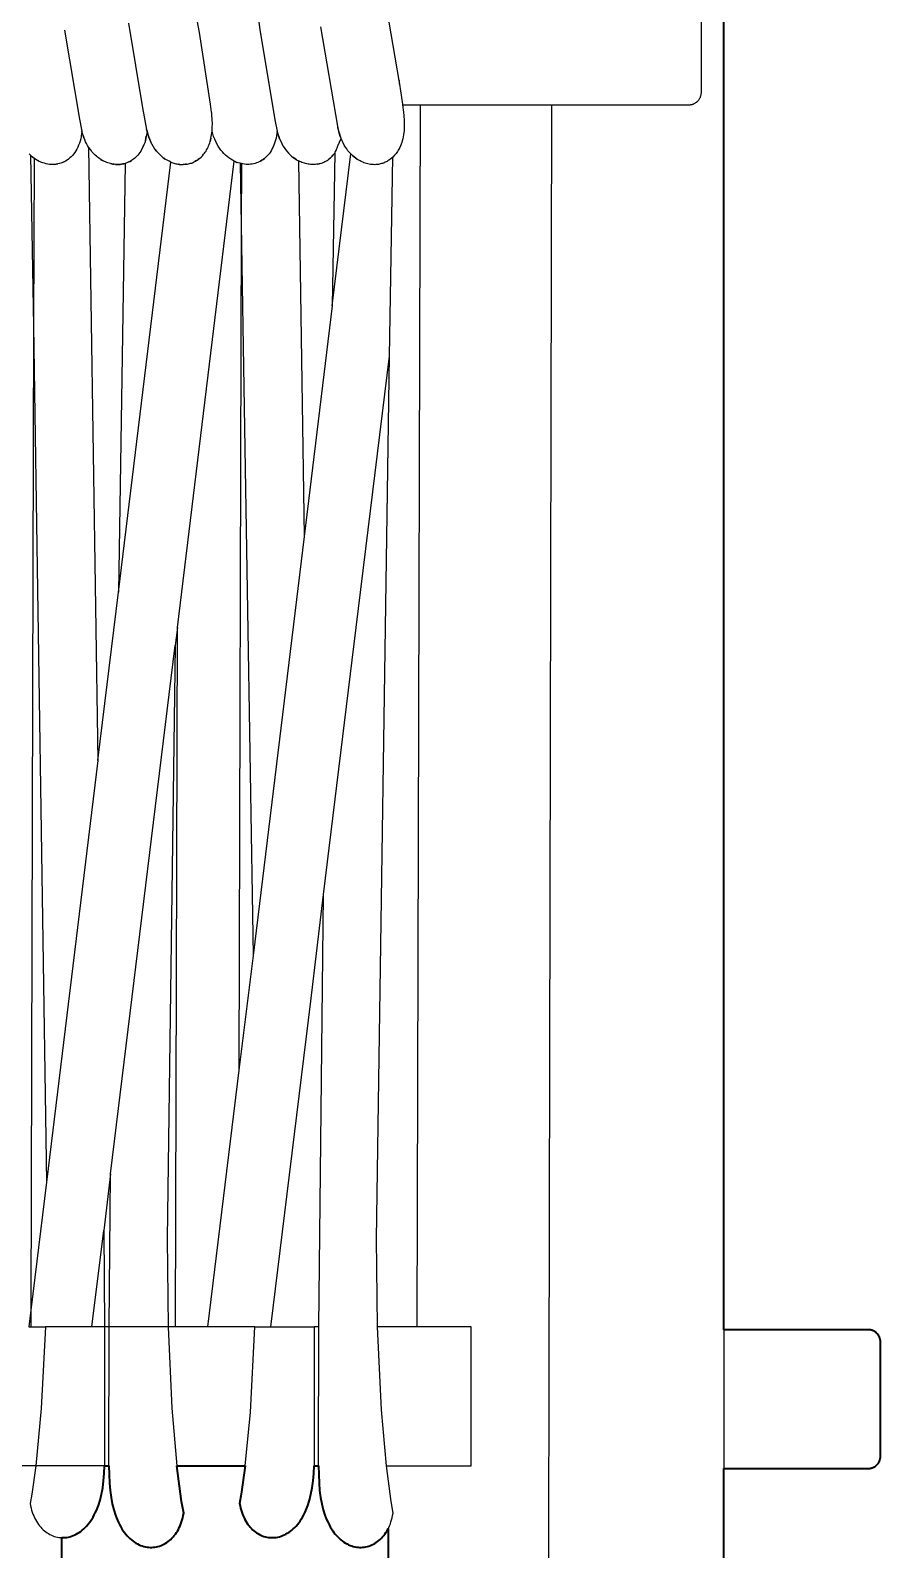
# Model space of a CAD drawing. Header units: millimetres. Extents: x 0 to 1881, y -1115 to 723.
# Drawn here: x 637.3 to 718.7, y 220.5 to 366 of the extents above; entities that cross this region are included whole.
import ezdxf

# ---------------------------------------------------------------- set-up
doc = ezdxf.new("R2010")
doc.units = ezdxf.units.MM
doc.layers.add('Blocks', color=7, linetype='Continuous')
doc.layers.add('Blocks$Inner', color=7, linetype='Continuous', lineweight=25, true_color=0x007f00)
doc.layers.add('Blocks$Outline', color=7, linetype='Continuous', lineweight=35, true_color=0xff3f3f)

# ---------------------------------------------------------------- blocks, each defined once
blk = doc.blocks.new('PK4 Lounge Chair Front')
at = {"layer": 'Blocks$Inner'}
for p, q in [((674.33, 241.83), (674.65, 358.86)), ((666.73, 356.66), (666.73, 356.8)), ((650.03, 353.79), (650.21, 353.66)), ((653.21, 353.51), (653.06, 353.42)), ((653.5, 353.72), (653.36, 353.61)), ((668.14, 354), (667.99, 354.15)), ((651.38, 308.8), (656.83, 353.46)), ((643.77, 296.07), (645.74, 312.18)), ((644.99, 256.5), (651.17, 307.07)), ((643.2, 241.83), (644.33, 251.06)), ((664.91, 241.83), (664.47, 241.83)), ((717.5, 241.57), (703.69, 241.57)), ((703.69, 228.27), (717.5, 228.27))]:
    blk.add_line(p, q, dxfattribs=at)
for points in [[(703.69, 426.79), (703.69, 11.11)], [(640.57, 366), (642.01, 357.48), (642.19, 356.48), (642.24, 356.33), (642.21, 356.08), (642.17, 355.84), (642.12, 355.61), (642.06, 355.38), (642, 355.18), (641.92, 354.98), (641.84, 354.79), (641.75, 354.61), (641.65, 354.44), (641.55, 354.28), (641.44, 354.14), (641.33, 354), (641.2, 353.87), (641.08, 353.76), (640.95, 353.65), (640.81, 353.55), (640.74, 353.51), (640.67, 353.47)], [(646.7, 366.68), (648.05, 358.55), (648.42, 356.48)], [(654.73, 357.05), (654.72, 357.44), (654.68, 357.85), (654.67, 357.97), (654.67, 358.07), (654.66, 358.11), (654.66, 358.14), (654.66, 358.16), (654.55, 358.91), (653.5, 365.78), (651.94, 374.14)], [(658.17, 374.14), (659.29, 365.84), (660.75, 357.24), (660.89, 356.48), (660.93, 356.33), (661, 356.07), (661.08, 355.82), (661.17, 355.59), (661.27, 355.36), (661.37, 355.15), (661.48, 354.94), (661.61, 354.75), (661.73, 354.57), (661.87, 354.4), (662.01, 354.23), (662.16, 354.08), (662.31, 353.94), (662.46, 353.82), (662.63, 353.7), (662.79, 353.59), (662.63, 353.7), (662.46, 353.82)], [(658.17, 374.14), (659.29, 365.84), (660.75, 357.24)], [(666.44, 354.23), (666.21, 339.61), (667.99, 354.15), (667.85, 354.3), (667.71, 354.46), (667.59, 354.63), (667.46, 354.81), (667.35, 355), (667.24, 355.2), (667.14, 355.4), (667.05, 355.62), (666.97, 355.83), (666.91, 356.04), (666.84, 356.26), (666.79, 356.48), (666.76, 356.65), (666.73, 356.8), (665.12, 366.32)], [(670.64, 372.59), (672.59, 361.17), (672.64, 360.83), (672.64, 361.17), (672.59, 361.17)], [(672.64, 360.83), (672.92, 358.91), (672.93, 358.86), (674.65, 358.86), (686.75, 358.86), (700.36, 358.86), (700.42, 358.86), (700.48, 358.86), (700.54, 358.87), (700.6, 358.88), (700.66, 358.89), (700.71, 358.91), (700.77, 358.93), (700.82, 358.95), (700.87, 358.98), (700.93, 359), (700.98, 359.03), (701.02, 359.06), (701.07, 359.1), (701.12, 359.13), (701.14, 359.15), (701.14, 359.16), (701.15, 359.16), (701.15, 359.16), (701.16, 359.17), (701.2, 359.21), (701.24, 359.25), (701.28, 359.3), (701.31, 359.34), (701.35, 359.39), (701.38, 359.44), (701.4, 359.49), (701.43, 359.54), (701.45, 359.6), (701.48, 359.65), (701.49, 359.71), (701.51, 359.76), (701.52, 359.82), (701.53, 359.88), (701.54, 359.94), (701.55, 360), (701.55, 360.06), (701.55, 371.84)], [(651.61, 353.15), (651.72, 353.14), (651.93, 353.15), (652.14, 353.16), (652.24, 353.17), (652.35, 353.18), (652.45, 353.2), (652.55, 353.22), (652.65, 353.25), (652.75, 353.28), (652.83, 353.31), (652.91, 353.35), (652.99, 353.38), (653.06, 353.42), (653.14, 353.46), (653.21, 353.51), (653.36, 353.61), (653.43, 353.66), (653.5, 353.72), (653.64, 353.84), (653.77, 353.97), (653.89, 354.12), (653.97, 354.22), (654.05, 354.32), (654.12, 354.43), (654.18, 354.55), (654.25, 354.67), (654.31, 354.8), (654.37, 354.93), (654.42, 355.06), (654.47, 355.2), (654.52, 355.35), (654.59, 355.65), (654.66, 355.98), (654.7, 356.33), (654.72, 356.68), (654.73, 357.05), (654.72, 357.44), (654.68, 357.85)], [(687.21, 358.88), (686.48, 8.6)], [(670.71, 12.67), (671.57, 222.54)], [(672.93, 358.86), (673.02, 358.16), (673.05, 357.82), (673.09, 357.32), (673.1, 356.85), (673.08, 356.4), (673.06, 356.19), (673.03, 355.98), (672.99, 355.79), (672.95, 355.6), (672.91, 355.41), (672.86, 355.24), (672.8, 355.07), (672.74, 354.91)], [(666.19, 353.92), (666.27, 354.02), (666.36, 354.12), (666.44, 354.23), (666.44, 354.23), (666.44, 354.23), (666.45, 354.23), (666.45, 354.23), (666.45, 354.24), (666.45, 354.24), (666.45, 354.24), (666.45, 354.24), (666.45, 354.24), (666.46, 354.26), (666.49, 354.32), (666.57, 354.48), (666.75, 354.91), (667.05, 355.62), (666.73, 356.66), (666.76, 356.65)], [(673.1, 356.85), (673.08, 356.4), (673.03, 355.98)], [(643.05, 354.56), (642.96, 354.68), (642.88, 354.81), (642.78, 354.97), (642.68, 355.14), (642.59, 355.32), (642.51, 355.51), (642.43, 355.7), (642.36, 355.9), (642.29, 356.11), (642.24, 356.33)], [(642.36, 355.9), (642.43, 355.7), (642.51, 355.51)], [(647.87, 354.4), (647.95, 354.54), (648.02, 354.68), (648.1, 354.85), (648.18, 355.03), (648.11, 354.85), (648.02, 354.68), (647.95, 354.54), (647.87, 354.4), (647.78, 354.28), (647.69, 354.16), (647.6, 354.04), (647.5, 353.94), (647.4, 353.84), (647.3, 353.75), (647.19, 353.66), (647.08, 353.58), (646.97, 353.51), (646.85, 353.44), (646.73, 353.38), (646.61, 353.33), (646.49, 353.28), (646.37, 353.24), (645.74, 312.18), (650.76, 353.37), (650.58, 353.45), (650.39, 353.55), (650.21, 353.66), (650.12, 353.73), (650.03, 353.79), (649.86, 353.93), (649.69, 354.08), (649.53, 354.25)], [(648.31, 355.43), (648.36, 355.64), (648.4, 355.86), (648.36, 355.64), (648.31, 355.43), (648.25, 355.22), (648.18, 355.03)], [(649.23, 354.62), (649.38, 354.43), (649.53, 354.25), (649.38, 354.43), (649.23, 354.62), (649.09, 354.82), (648.96, 355.04), (648.84, 355.27), (648.73, 355.52), (648.64, 355.77), (648.55, 356.04), (648.47, 356.32), (648.47, 356.32), (648.47, 356.32), (648.47, 356.32), (648.47, 356.32), (648.47, 356.32), (648.47, 356.32), (648.47, 356.32), (648.47, 356.32), (648.47, 356.32), (648.44, 356.09), (648.4, 355.86)], [(648.47, 356.32), (648.47, 356.32), (648.47, 356.32), (648.47, 356.33), (648.47, 356.33), (648.47, 356.33), (648.47, 356.33), (648.47, 356.33), (648.47, 356.33), (648.47, 356.33), (648.47, 356.33), (648.47, 356.33), (648.47, 356.32), (648.55, 356.04), (648.64, 355.77), (648.73, 355.52), (648.84, 355.27)], [(654.59, 355.65), (654.56, 355.5), (654.52, 355.35)], [(656.97, 353.38), (656.92, 353.41), (656.88, 353.44), (656.86, 353.45), (656.83, 353.46), (656.66, 353.55), (656.48, 353.66), (656.31, 353.77), (656.15, 353.9), (655.99, 354.04), (655.83, 354.19), (655.69, 354.35), (655.54, 354.52), (655.41, 354.71), (655.28, 354.9), (655.16, 355.11), (655.05, 355.33), (654.95, 355.56), (654.85, 355.81), (654.77, 356.06), (654.7, 356.33)], [(661.17, 355.59), (661.08, 355.82), (661, 356.07), (660.93, 356.33), (660.91, 356.1), (660.87, 355.88), (660.83, 355.67), (660.78, 355.47), (660.72, 355.28), (660.66, 355.09), (660.59, 354.92), (660.52, 354.75), (660.43, 354.59), (660.35, 354.44), (660.25, 354.3), (660.16, 354.16), (660.05, 354.04), (659.95, 353.92), (659.83, 353.81), (659.72, 353.71), (659.6, 353.62), (659.47, 353.54), (659.35, 353.46), (659.47, 353.54), (659.6, 353.62), (659.72, 353.71)], [(672.86, 355.24), (672.8, 355.07), (672.74, 354.91), (672.67, 354.76), (672.59, 354.61), (672.53, 354.5), (672.46, 354.39), (672.39, 354.29), (672.32, 354.19), (672.24, 354.1), (672.16, 354.02), (672, 353.85), (671.85, 353.72), (671.69, 353.59)], [(637.19, 354.15), (637.33, 354.02), (637.48, 353.88), (637.56, 353.81), (637.61, 353.77), (637.65, 353.74), (637.6, 337.67), (637.34, 243.45), (637.15, 241.83), (637.34, 241.83), (638.75, 241.83), (638.34, 234.02), (637.82, 228.54), (637.44, 225.81), (637.28, 224.92), (637.32, 224.7), (637.37, 224.49), (637.42, 224.29), (637.48, 224.1), (637.55, 223.91), (637.62, 223.73), (637.7, 223.55), (637.78, 223.38), (637.88, 223.22), (637.97, 223.07), (638.07, 222.92), (638.18, 222.79), (638.29, 222.66), (638.4, 222.53), (638.52, 222.42), (638.65, 222.31), (638.77, 222.21), (638.9, 222.12), (639.03, 222.04), (639.17, 221.96), (639.31, 221.89), (639.45, 221.83), (639.59, 221.78), (639.74, 221.74), (639.89, 221.71), (640.03, 221.68), (640.18, 221.66), (640.34, 221.66), (640.49, 221.66), (640.64, 221.67), (640.79, 221.68), (640.94, 221.71), (641.09, 221.75), (641.25, 221.79), (641.4, 221.85), (641.55, 221.91), (641.7, 221.99), (641.84, 222.07), (641.99, 222.16), (642.13, 222.26), (642.27, 222.37), (642.41, 222.5), (642.55, 222.63), (642.68, 222.77), (642.81, 222.92), (642.94, 223.08), (643.06, 223.25), (643.18, 223.43), (643.3, 223.63), (643.41, 223.83), (643.52, 224.04), (643.62, 224.26), (643.81, 224.74), (643.97, 225.26), (644.12, 225.83), (644.23, 226.44), (644.32, 227.09), (644.38, 227.79), (644.41, 228.54), (637.82, 228.54), (633.04, 228.54)], [(639.61, 353.14), (639.45, 353.14), (639.28, 353.14), (639.12, 353.15), (638.96, 353.17), (638.8, 353.21), (638.64, 353.25), (638.48, 353.3), (638.32, 353.36), (638.23, 353.4), (638.14, 353.44), (637.98, 353.53), (637.81, 353.63), (637.65, 353.74), (637.61, 353.77), (637.56, 353.81), (637.48, 353.88), (637.33, 354.02), (637.6, 337.67), (638.84, 255.68)], [(645.44, 353.15), (645.56, 353.14), (645.68, 353.14), (645.79, 353.14), (645.91, 353.15), (646.03, 353.17), (646.14, 353.19), (646.26, 353.21), (646.37, 353.24), (646.26, 353.21), (646.14, 353.19), (646.03, 353.17), (645.91, 353.15), (645.79, 353.14), (645.68, 353.14), (645.56, 353.14), (645.44, 353.15), (645.32, 353.16), (645.2, 353.17), (645.09, 353.19), (644.97, 353.22), (644.85, 353.25), (644.73, 353.29), (644.62, 353.33), (644.5, 353.38), (644.39, 353.43), (644.27, 353.49), (644.16, 353.55), (644.05, 353.62), (643.94, 353.69), (643.83, 353.77), (643.73, 353.85), (643.62, 353.94), (643.52, 354.03), (643.42, 354.12), (643.33, 354.23), (643.23, 354.33), (643.14, 354.44), (643.05, 354.56), (642.88, 354.81), (643.77, 296.07), (638.84, 255.68), (637.34, 243.45), (637.34, 241.83)], [(640.81, 353.55), (640.67, 353.47), (640.53, 353.39), (640.45, 353.36), (640.38, 353.33), (640.53, 353.39)], [(641.55, 354.28), (641.44, 354.14), (641.33, 354)], [(643.33, 354.23), (643.42, 354.12), (643.52, 354.03)], [(644.05, 353.62), (644.16, 353.55), (644.27, 353.49)], [(646.73, 353.38), (646.85, 353.44), (646.97, 353.51)], [(655.54, 354.52), (655.41, 354.71), (655.28, 354.9)], [(658.8, 241.83), (660.33, 241.83), (664.47, 241.83), (664.46, 228.54), (664.89, 228.54), (664.91, 241.83), (665.38, 283.23), (668.5, 308.8), (671.68, 334.8), (672, 353.85), (671.93, 353.78), (671.85, 353.72), (671.77, 353.65), (671.69, 353.59), (671.61, 353.54), (671.53, 353.49), (671.45, 353.44), (671.36, 353.39), (671.27, 353.35), (671.19, 353.31), (671.1, 353.27), (671.01, 353.24), (670.92, 353.22), (670.83, 353.19), (670.74, 353.17), (670.64, 353.15), (670.52, 353.14), (670.39, 353.13), (670.26, 353.12), (670.14, 353.13), (670.01, 353.13), (669.88, 353.15), (669.75, 353.17), (669.62, 353.19), (669.5, 353.23), (669.37, 353.27), (669.24, 353.31), (669.12, 353.36), (668.99, 353.41), (668.87, 353.48), (668.75, 353.54), (668.63, 353.62), (668.54, 353.67), (668.46, 353.73), (668.3, 353.86), (668.14, 354), (668.3, 353.86), (668.46, 353.73), (668.54, 353.67), (668.63, 353.62)], [(661.87, 354.4), (662.01, 354.23), (662.16, 354.08)], [(662.79, 353.59), (662.96, 353.5), (663.51, 317.53)], [(664.83, 353.18), (664.95, 353.21), (665.06, 353.24), (664.95, 353.21), (664.83, 353.18), (664.72, 353.16), (664.6, 353.15), (664.48, 353.14), (664.37, 353.14), (664.25, 353.14), (664.13, 353.15), (664.01, 353.16), (663.89, 353.18), (663.77, 353.2), (663.65, 353.22), (663.54, 353.26), (663.42, 353.3), (663.3, 353.34), (663.19, 353.39), (663.07, 353.44), (662.96, 353.5)], [(665.06, 353.24), (665.17, 353.27), (665.28, 353.31), (665.39, 353.36), (665.5, 353.41), (665.6, 353.47), (665.71, 353.53), (665.81, 353.6), (665.91, 353.67), (666, 353.75), (665.91, 353.67), (665.81, 353.6)], [(666.36, 354.12), (666.27, 354.02), (666.19, 353.92), (666.1, 353.83), (666, 353.75)], [(671.61, 353.54), (671.53, 353.49), (671.45, 353.44), (671.36, 353.39)], [(657.4, 353.25), (657.5, 347.35), (658.62, 277.41), (657.27, 266.42), (654.27, 241.83), (651.19, 241.83), (651.38, 308.8), (651.17, 307.07), (650.39, 250.26), (650.48, 241.83), (644.86, 241.83), (644.41, 241.83), (644.41, 228.54), (644.83, 228.54), (644.86, 241.83), (644.99, 256.5), (644.33, 251.06), (644.41, 241.83), (643.2, 241.83), (638.75, 241.83)], [(640.38, 353.33), (640.23, 353.27), (640.08, 353.22), (639.92, 353.19), (639.76, 353.16), (639.61, 353.14), (639.76, 353.16), (639.92, 353.19)], [(644.97, 353.22), (645.09, 353.19), (645.2, 353.17), (645.32, 353.16)], [(650.76, 353.37), (650.95, 353.3), (651.13, 353.24), (651.22, 353.21), (651.32, 353.19), (651.41, 353.17), (651.5, 353.16)], [(652.24, 353.17), (652.14, 353.16), (651.93, 353.15)], [(657.81, 353.17), (657.66, 353.19), (657.51, 353.22), (657.4, 353.25), (657.2, 353.3), (657.11, 353.32), (657.06, 353.34), (657.01, 353.36), (656.99, 353.37), (656.97, 353.38), (656.99, 353.37), (657, 353.36), (657.01, 353.36), (657.01, 353.36), (657.01, 353.36), (657.06, 353.34)], [(659.35, 353.46), (659.22, 353.4), (659.08, 353.34), (658.95, 353.29), (658.81, 353.24), (658.67, 353.21), (658.53, 353.18), (658.39, 353.16), (658.24, 353.15), (658.1, 353.15), (657.95, 353.15), (657.81, 353.17), (657.66, 353.19), (657.51, 353.22), (657.5, 347.35), (657.27, 266.42)], [(665.28, 353.31), (665.39, 353.36), (665.5, 353.41)], [(669.62, 353.19), (669.5, 353.23), (669.37, 353.26), (669.24, 353.31), (669.12, 353.36), (668.99, 353.41)], [(671.27, 353.35), (671.19, 353.31), (671.1, 353.27), (671.01, 353.24), (670.92, 353.22)], [(666.21, 339.61), (663.51, 317.53), (658.62, 277.41)], [(671.39, 228.54), (670.92, 233.9), (670.54, 241.83), (670.44, 250.26), (671.68, 334.8)], [(660.33, 241.83), (664.14, 273.01), (665.38, 283.23)], [(651.19, 241.83), (650.48, 241.83), (650.85, 234.05), (651.34, 228.54), (657.87, 228.54), (658.37, 233.67), (658.8, 241.83), (657.21, 241.83), (654.27, 241.83)], [(664.89, 228.54), (664.94, 226.86), (665, 226.16), (665.08, 225.5), (665.2, 224.89), (665.34, 224.33), (665.51, 223.81), (665.6, 223.56), (665.7, 223.33), (665.8, 223.11), (665.9, 222.9), (666.02, 222.69), (666.13, 222.5), (666.25, 222.32), (666.37, 222.15), (666.5, 221.99), (666.63, 221.84), (666.77, 221.7), (666.9, 221.56), (667.04, 221.44), (667.18, 221.33), (667.33, 221.23), (667.47, 221.14), (667.62, 221.05), (667.77, 220.98), (667.92, 220.92), (668.07, 220.86), (668.22, 220.82), (668.37, 220.78), (668.52, 220.75), (668.68, 220.73), (668.83, 220.72), (668.98, 220.72), (669.13, 220.73), (669.28, 220.75), (669.43, 220.77), (669.58, 220.81), (669.72, 220.85), (669.86, 220.9), (670.01, 220.96), (670.14, 221.03), (670.28, 221.1), (670.41, 221.19), (670.54, 221.28), (670.67, 221.38), (670.79, 221.49), (670.91, 221.6), (671.03, 221.72), (671.14, 221.85), (671.24, 221.99), (671.34, 222.14), (671.44, 222.29), (671.53, 222.45), (671.62, 222.62), (671.69, 222.79), (671.77, 222.98), (671.83, 223.16), (671.89, 223.36), (671.95, 223.56), (671.99, 223.77), (672.03, 223.99), (671.84, 225.11), (671.39, 228.54), (679.51, 228.54), (679.51, 241.83), (674.33, 241.83), (670.54, 241.83)], [(718.55, 240.96), (718.55, 240.96), (718.55, 240.96), (718.55, 240.96), (718.53, 240.99), (718.5, 241.03), (718.47, 241.08), (718.43, 241.13), (718.39, 241.17), (718.35, 241.21), (718.31, 241.25), (718.27, 241.29), (718.22, 241.33), (718.18, 241.36), (718.13, 241.39), (718.08, 241.42), (718.02, 241.45), (717.97, 241.47), (717.92, 241.49), (717.86, 241.51), (717.8, 241.53), (717.74, 241.54), (717.68, 241.55), (717.62, 241.56), (717.56, 241.57), (717.5, 241.57)], [(717.5, 228.27), (717.56, 228.27), (717.62, 228.28), (717.68, 228.28), (717.74, 228.3), (717.8, 228.31), (717.86, 228.33), (717.92, 228.34), (717.97, 228.37), (718.02, 228.39), (718.08, 228.42), (718.13, 228.45), (718.18, 228.48), (718.22, 228.51), (718.27, 228.55), (718.31, 228.59), (718.33, 228.61), (718.35, 228.63), (718.39, 228.67), (718.43, 228.71), (718.47, 228.76), (718.5, 228.8), (718.53, 228.85), (718.56, 228.9), (718.59, 228.96), (718.61, 229.01), (718.64, 229.06), (718.65, 229.12), (718.67, 229.18), (718.68, 229.24), (718.7, 229.3), (718.7, 229.36), (718.71, 229.42), (718.71, 229.48), (718.71, 240.36), (718.71, 240.42), (718.7, 240.48), (718.7, 240.54), (718.68, 240.6), (718.67, 240.66), (718.65, 240.72), (718.64, 240.77), (718.61, 240.83), (718.59, 240.88), (718.56, 240.94), (718.56, 240.95), (718.56, 240.95), (718.55, 240.95), (718.55, 240.95), (718.55, 240.95), (718.55, 240.95), (718.55, 240.95), (718.55, 240.96), (718.55, 240.96), (718.55, 240.96)], [(644.83, 228.54), (644.88, 226.86), (644.94, 226.16), (645.03, 225.5), (645.14, 224.89), (645.28, 224.33), (645.45, 223.81), (645.54, 223.56), (645.64, 223.33), (645.74, 223.11), (645.85, 222.9), (645.96, 222.69), (646.07, 222.5), (646.19, 222.32), (646.32, 222.15), (646.44, 221.99), (646.57, 221.84), (646.71, 221.7), (646.84, 221.56), (646.98, 221.44), (647.13, 221.33), (647.27, 221.23), (647.41, 221.14), (647.56, 221.05), (647.71, 220.98), (647.86, 220.92), (648.01, 220.86), (648.16, 220.82), (648.32, 220.78), (648.47, 220.75), (648.62, 220.73), (648.77, 220.72), (648.92, 220.72), (649.07, 220.73), (649.22, 220.75), (649.37, 220.77), (649.52, 220.81), (649.66, 220.85), (649.81, 220.9), (649.95, 220.96), (650.09, 221.03), (650.22, 221.1), (650.36, 221.19), (650.49, 221.28), (650.61, 221.38), (650.74, 221.49), (650.85, 221.6), (650.97, 221.72), (651.08, 221.85), (651.19, 221.99), (651.29, 222.14), (651.38, 222.29), (651.47, 222.45), (651.56, 222.62), (651.64, 222.79), (651.71, 222.98), (651.78, 223.16), (651.84, 223.36), (651.89, 223.56), (651.94, 223.77), (651.98, 223.99), (651.78, 225.11), (651.34, 228.54)], [(657.87, 228.54), (657.5, 225.81), (657.34, 224.92), (657.38, 224.7), (657.42, 224.49), (657.48, 224.29), (657.54, 224.1), (657.6, 223.91), (657.68, 223.73), (657.76, 223.55), (657.84, 223.38), (657.93, 223.22), (658.03, 223.07), (658.13, 222.92), (658.24, 222.79), (658.35, 222.66), (658.46, 222.53), (658.58, 222.42), (658.7, 222.31), (658.83, 222.21), (658.96, 222.12), (659.09, 222.04), (659.23, 221.96), (659.37, 221.89), (659.51, 221.83), (659.65, 221.78), (659.8, 221.74), (659.94, 221.71), (660.09, 221.68), (660.24, 221.66), (660.39, 221.66), (660.54, 221.66), (660.7, 221.67), (660.85, 221.68), (661, 221.71), (661.15, 221.75), (661.3, 221.79), (661.45, 221.85), (661.6, 221.91), (661.75, 221.99), (661.9, 222.07), (662.05, 222.16), (662.19, 222.26), (662.33, 222.37), (662.47, 222.5), (662.61, 222.63), (662.74, 222.77), (662.87, 222.92), (663, 223.08), (663.12, 223.25), (663.24, 223.43), (663.36, 223.63), (663.47, 223.83), (663.57, 224.04), (663.68, 224.26), (663.86, 224.74), (664.03, 225.26), (664.17, 225.83), (664.29, 226.44), (664.38, 227.09), (664.43, 227.79), (664.46, 228.54)], [(640.29, 157.24), (640.3, 157.24), (640.3, 157.24), (640.31, 157.24), (640.31, 221.66)]]:
    blk.add_lwpolyline(points, dxfattribs=at)
for points in [[(648.47, 356.33), (648.42, 356.48), (648.47, 356.33), (648.47, 356.33), (648.47, 356.33), (648.47, 356.33), (648.47, 356.33), (648.47, 356.33), (648.47, 356.33), (648.47, 356.33), (648.47, 356.33), (648.47, 356.33), (648.47, 356.33), (648.47, 356.33), (648.47, 356.33)], [(651.56, 353.15), (651.61, 353.15), (651.56, 353.15), (651.5, 353.16)]]:
    blk.add_lwpolyline(points, close=True, dxfattribs=at)
at = {"layer": 'Blocks$Outline'}
for points in [[(703.69, 241.57), (703.69, 426.79)], [(718.55, 240.96), (718.55, 240.96), (718.55, 240.96), (718.55, 240.96), (718.53, 240.99), (718.5, 241.03), (718.47, 241.08), (718.43, 241.13), (718.39, 241.17), (718.35, 241.21), (718.31, 241.25), (718.27, 241.29), (718.22, 241.33), (718.18, 241.36), (718.13, 241.39), (718.08, 241.42), (718.02, 241.45), (717.97, 241.47), (717.92, 241.49), (717.86, 241.51), (717.8, 241.53), (717.74, 241.54), (717.68, 241.55), (717.62, 241.56), (717.56, 241.57), (717.5, 241.57), (703.69, 241.57)], [(703.69, 228.27), (717.5, 228.27), (717.56, 228.27), (717.62, 228.28), (717.68, 228.28), (717.74, 228.3), (717.8, 228.31), (717.86, 228.33), (717.92, 228.34), (717.97, 228.37), (718.02, 228.39), (718.08, 228.42), (718.13, 228.45), (718.18, 228.48), (718.22, 228.51), (718.27, 228.55), (718.31, 228.59), (718.33, 228.61), (718.35, 228.63), (718.39, 228.67), (718.43, 228.71), (718.47, 228.76), (718.5, 228.8), (718.53, 228.85), (718.56, 228.9), (718.59, 228.96), (718.61, 229.01), (718.64, 229.06), (718.65, 229.12), (718.67, 229.18), (718.68, 229.24), (718.7, 229.3), (718.7, 229.36), (718.71, 229.42), (718.71, 229.48), (718.71, 240.36), (718.71, 240.42), (718.7, 240.48), (718.7, 240.54), (718.68, 240.6), (718.67, 240.66), (718.65, 240.72), (718.64, 240.77), (718.61, 240.83), (718.59, 240.88), (718.56, 240.94), (718.56, 240.95), (718.56, 240.95), (718.55, 240.95), (718.55, 240.95), (718.55, 240.95), (718.55, 240.95), (718.55, 240.95), (718.55, 240.96), (718.55, 240.96)], [(640.31, 221.66), (640.34, 221.66), (640.49, 221.66), (640.64, 221.67), (640.79, 221.68), (640.94, 221.71), (641.09, 221.75), (641.25, 221.79), (641.4, 221.85), (641.55, 221.91), (641.7, 221.99), (641.84, 222.07), (641.99, 222.16), (642.13, 222.26), (642.27, 222.37), (642.41, 222.5), (642.55, 222.63), (642.68, 222.77), (642.81, 222.92), (642.94, 223.08), (643.06, 223.25), (643.18, 223.43), (643.3, 223.63), (643.41, 223.83), (643.52, 224.04), (643.62, 224.26), (643.81, 224.74), (643.97, 225.26), (644.12, 225.83), (644.23, 226.44), (644.32, 227.09), (644.38, 227.79), (644.41, 228.54)], [(644.41, 228.54), (644.83, 228.54)], [(644.83, 228.54), (644.88, 226.86), (644.94, 226.16), (645.03, 225.5), (645.14, 224.89), (645.28, 224.33), (645.45, 223.81), (645.54, 223.56), (645.64, 223.33), (645.74, 223.11), (645.85, 222.9), (645.96, 222.69), (646.07, 222.5), (646.19, 222.32), (646.32, 222.15), (646.44, 221.99), (646.57, 221.84), (646.71, 221.7), (646.84, 221.56), (646.98, 221.44), (647.13, 221.33), (647.27, 221.23), (647.41, 221.14), (647.56, 221.05), (647.71, 220.98), (647.86, 220.92), (648.01, 220.86), (648.16, 220.82), (648.32, 220.78), (648.47, 220.75), (648.62, 220.73), (648.77, 220.72), (648.92, 220.72), (649.07, 220.73), (649.22, 220.75), (649.37, 220.77), (649.52, 220.81), (649.66, 220.85), (649.81, 220.9), (649.95, 220.96), (650.09, 221.03), (650.22, 221.1), (650.36, 221.19), (650.49, 221.28), (650.61, 221.38), (650.74, 221.49), (650.85, 221.6), (650.97, 221.72), (651.08, 221.85), (651.19, 221.99), (651.29, 222.14), (651.38, 222.29), (651.47, 222.45), (651.56, 222.62), (651.64, 222.79), (651.71, 222.98), (651.78, 223.16), (651.84, 223.36), (651.89, 223.56), (651.94, 223.77), (651.98, 223.99), (651.78, 225.11), (651.34, 228.54)], [(651.34, 228.54), (657.87, 228.54)], [(657.87, 228.54), (657.5, 225.81), (657.34, 224.92), (657.38, 224.7), (657.42, 224.49), (657.48, 224.29), (657.54, 224.1), (657.6, 223.91), (657.68, 223.73), (657.76, 223.55), (657.84, 223.38), (657.93, 223.22), (658.03, 223.07), (658.13, 222.92), (658.24, 222.79), (658.35, 222.66), (658.46, 222.53), (658.58, 222.42), (658.7, 222.31), (658.83, 222.21), (658.96, 222.12), (659.09, 222.04), (659.23, 221.96), (659.37, 221.89), (659.51, 221.83), (659.65, 221.78), (659.8, 221.74), (659.94, 221.71), (660.09, 221.68), (660.24, 221.66), (660.39, 221.66), (660.54, 221.66), (660.7, 221.67), (660.85, 221.68), (661, 221.71), (661.15, 221.75), (661.3, 221.79), (661.45, 221.85), (661.6, 221.91), (661.75, 221.99), (661.9, 222.07), (662.05, 222.16), (662.19, 222.26), (662.33, 222.37), (662.47, 222.5), (662.61, 222.63), (662.74, 222.77), (662.87, 222.92), (663, 223.08), (663.12, 223.25), (663.24, 223.43), (663.36, 223.63), (663.47, 223.83), (663.57, 224.04), (663.68, 224.26), (663.86, 224.74), (664.03, 225.26), (664.17, 225.83), (664.29, 226.44), (664.38, 227.09), (664.43, 227.79), (664.46, 228.54)], [(664.46, 228.54), (664.89, 228.54)], [(664.89, 228.54), (664.94, 226.86), (665, 226.16), (665.08, 225.5), (665.2, 224.89), (665.34, 224.33), (665.51, 223.81), (665.6, 223.56), (665.7, 223.33), (665.8, 223.11), (665.9, 222.9), (666.02, 222.69), (666.13, 222.5), (666.25, 222.32), (666.37, 222.15), (666.5, 221.99), (666.63, 221.84), (666.77, 221.7), (666.9, 221.56), (667.04, 221.44), (667.18, 221.33), (667.33, 221.23), (667.47, 221.14), (667.62, 221.05), (667.77, 220.98), (667.92, 220.92), (668.07, 220.86), (668.22, 220.82), (668.37, 220.78), (668.52, 220.75), (668.68, 220.73), (668.83, 220.72), (668.98, 220.72), (669.13, 220.73), (669.28, 220.75), (669.43, 220.77), (669.58, 220.81), (669.72, 220.85), (669.86, 220.9), (670.01, 220.96), (670.14, 221.03), (670.28, 221.1), (670.41, 221.19), (670.54, 221.28), (670.67, 221.38), (670.79, 221.49), (670.91, 221.6), (671.03, 221.72), (671.14, 221.85), (671.24, 221.99), (671.34, 222.14), (671.44, 222.29), (671.53, 222.45), (671.57, 222.53)], [(703.69, 11.11), (703.69, 228.27)], [(640.31, 157.24), (640.31, 221.66)], [(671.57, 222.53), (670.71, 12.67)]]:
    blk.add_lwpolyline(points, dxfattribs=at)

msp = doc.modelspace()

# ---------------------------------------------------------------- block references
at = {"layer": 'Blocks'}
msp.add_blockref('PK4 Lounge Chair Front', (0, 0), dxfattribs=at)

doc.saveas('drawing.dxf')
